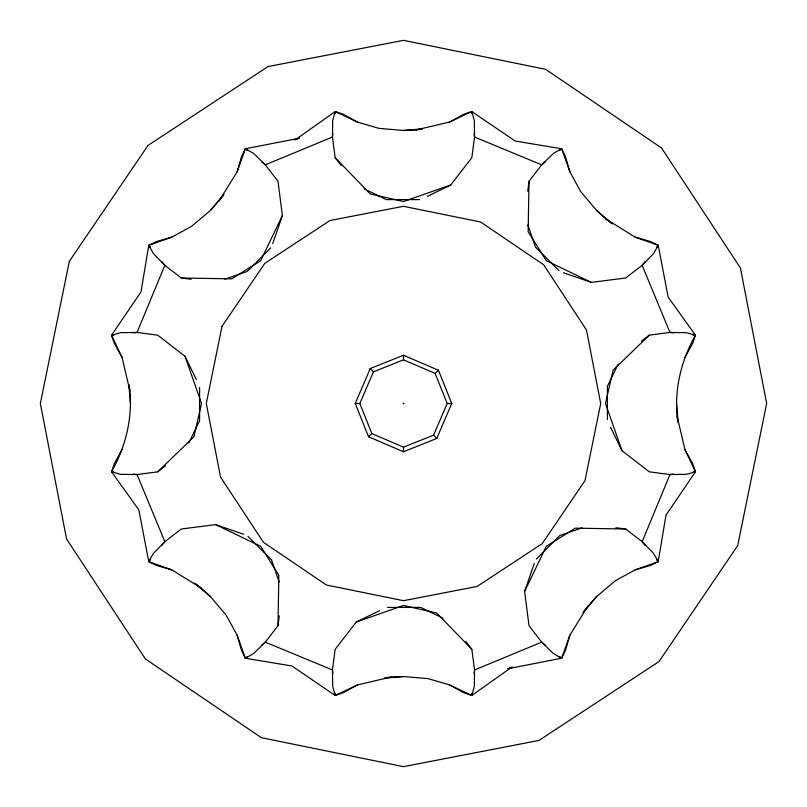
<?xml version="1.0" encoding="UTF-8"?>
<svg xmlns="http://www.w3.org/2000/svg" width="807" height="807" viewBox="0 0 807 807"><rect width="100%" height="100%" fill="white"/><g stroke="black" fill="none" stroke-linecap="round" stroke-linejoin="round"><path stroke-width="1.21" d="M237.127 635.18L241.545 650.482L245.338 658.23L253.459 653.68L265.321 642.16L278.001 625.657L278.839 575.25L260.681 546.319L215.61 524.611L181.343 528.999L164.84 541.679L153.32 553.541L148.77 561.662L156.518 565.455L171.82 569.873L201.195 588.071L210.435 596.565L226.333 615.448L237.127 635.18L245.338 658.23L291.882 665.987L335.218 695.463L343.378 692.668L357.319 684.972L390.961 677.063L403.5 676.538L428.093 678.637L449.681 684.972L471.782 695.463L512.072 666.945M569.873 171.82L565.455 156.518L561.662 148.77L553.541 153.32L541.679 164.84L528.999 181.343L528.161 231.75L546.319 260.681L591.39 282.389L625.657 278.001L642.16 265.321L653.68 253.459L658.23 245.338L650.482 241.545L635.18 237.127L605.805 218.929L596.565 210.435L580.667 191.552L569.873 171.82L561.662 148.77L515.118 141.013L471.782 111.537L463.622 114.332L449.681 122.028L416.039 129.937L403.5 130.462L378.907 128.363L357.319 122.028L335.218 111.537L294.928 140.055M129.15 384.929C133.518 414.889 126.406 445.595 111.537 471.782L138.854 509.893L148.77 561.662L171.82 569.873M677.85 422.071C673.482 392.111 680.594 361.405 695.463 335.218L668.146 297.107L658.23 245.338L635.18 237.127M332.847 133.397L332.454 137.039L335.157 157.678L341.19 165.485M334.955 113.969L335.218 111.537L343.378 114.332L357.319 122.028M449.681 684.972L463.622 692.668L471.782 695.463L472.045 693.031M474.153 673.603L474.546 669.961L471.843 649.322L465.81 641.515M278.001 625.657L279.262 615.862M527.738 191.138L528.999 181.343M223.378 195.415L210.435 210.435L191.552 226.333L171.82 237.127L156.518 241.545L148.77 245.338L141.013 291.882L111.537 335.218L114.332 343.378L122.028 357.319L129.937 390.961M583.622 611.585L596.565 596.565L615.448 580.667L635.18 569.873L650.482 565.455L658.23 561.662L665.987 515.118L695.463 471.782L692.668 463.622L684.972 449.681L677.063 416.039M335.218 111.537L332.696 120.505L332.454 137.039L265.321 164.84L261.518 161.783M471.782 695.463L474.304 686.495L474.546 669.961L541.679 642.16L545.482 645.217M218.929 201.195L237.127 171.82L241.545 156.518L245.338 148.77L299.518 138.189M588.071 605.805L569.873 635.18L565.455 650.482L561.662 658.23L507.482 668.811M165.485 465.81L157.678 471.843L137.039 474.546L120.505 474.304L111.537 471.782L114.332 463.622L122.028 449.681M641.515 341.19L649.322 335.157L669.961 332.454L686.495 332.696L695.463 335.218L692.668 343.378L684.972 357.319M272.716 243.623L282.389 215.61L278.001 181.343L265.321 164.84L253.459 153.32L245.338 148.77L237.127 171.82M569.873 635.18L561.662 658.23L553.541 653.68L541.679 642.16L528.999 625.657L524.611 591.39L534.284 563.377M355.251 403.5L370.252 368.537L403.5 355.251L438.463 370.252L451.749 403.5L436.748 438.463L403.5 451.749L368.537 436.748L355.251 403.5L359.831 403.5L373.409 371.856L403.5 359.831L435.144 373.409L447.169 403.5L433.591 435.144L403.5 447.169L371.856 433.591L359.831 403.5M282.389 215.61L260.681 260.681L231.75 278.839L181.343 278.001L164.84 265.321L153.32 253.459L148.77 245.338L171.82 237.127M524.611 591.39L546.319 546.319L575.25 528.161L625.657 528.999L642.16 541.679L653.68 553.541L658.23 561.662L635.18 569.873M188.788 442.952L199.591 420.729L199.591 387.501M618.212 364.048L607.409 386.271L607.409 419.499M427.397 196.353L450.72 185.005L471.843 157.678L474.546 137.039L474.304 120.505L471.782 111.537L449.681 122.028M379.603 610.647L356.28 621.995L335.157 649.322L332.454 669.961L332.696 686.495L335.218 695.463L357.319 684.972M148.77 561.662L150.304 559.755M161.783 545.482L164.84 541.679L137.039 474.546L133.397 474.153M645.217 261.518L642.16 265.321L669.961 332.454L673.603 332.847M656.696 247.245L658.23 245.338M210.435 210.435L223.953 194.386M583.047 612.614L596.565 596.565M270.627 248.001L247.124 271.505L224.951 279.161M536.373 558.999L559.876 535.495L582.049 527.839M157.678 471.843L193.902 436.799L201.528 403.5L185.005 356.28L157.678 335.157L137.039 332.454L120.505 332.696L111.537 335.218L122.028 357.319M649.322 335.157L613.098 370.201L605.472 403.5L621.995 450.72L649.322 471.843L669.961 474.546L686.495 474.304L695.463 471.782L684.972 449.681M368.537 436.748L371.856 433.591M435.144 373.409L438.463 370.252M545.482 161.783L541.679 164.84L474.546 137.039L474.153 133.397M559.755 150.304L561.662 148.77M245.338 658.23L247.245 656.696M261.518 645.217L265.321 642.16L332.454 669.961L332.847 673.603M450.72 185.005L403.5 201.528L370.201 193.902L335.157 157.678M356.28 621.995L403.5 605.472L436.799 613.098L471.843 649.322M295.745 139.409L298.166 138.723M508.834 668.277L511.255 667.591M416.039 129.937L422.071 129.15M384.929 677.85L390.961 677.063M111.537 335.218L113.969 334.955M133.397 332.847L137.039 332.454L164.84 265.321L161.783 261.518M673.603 474.153L669.961 474.546L642.16 541.679L645.217 545.482M693.031 472.045L695.463 471.782M403.5 130.462L421.95 128.888M385.05 678.112L403.5 676.538M419.499 199.591L386.271 199.591L364.048 188.788M447.169 403.5L451.749 403.5M387.501 607.409L420.729 607.409L442.952 618.212M693.031 334.955L695.463 335.218M111.537 471.782L113.969 472.045M181.343 278.001L191.138 279.262M615.862 527.738L625.657 528.999M563.377 272.716L591.39 282.389M215.61 524.611L243.623 534.284M605.805 218.929L611.585 223.378M195.415 583.622L201.195 588.071M245.338 148.77L247.245 150.304M559.755 656.696L561.662 658.23M596.565 210.435L612.614 223.953M194.386 583.047L210.435 596.565M558.999 270.627L535.495 247.124L527.839 224.951M248.001 536.373L271.505 559.876L279.161 582.049M370.252 368.537L373.409 371.856M433.591 435.144L436.748 438.463M656.696 559.755L658.23 561.662M148.77 245.338L150.304 247.245M610.647 427.397L621.995 450.72M185.005 356.28L196.353 379.603M471.782 111.537L472.045 113.969M334.955 693.031L335.218 695.463M676.538 403.5L678.112 421.95M128.888 385.05L130.462 403.5M403.5 355.251L403.5 359.831M403.5 447.169L403.5 451.749M69.311 261.387L40.35 403.5L66.557 538.965L145.411 658.976L261.387 737.689L403.5 766.65L538.965 740.443L658.976 661.589L737.689 545.613L766.65 403.5L740.443 268.035L661.589 148.024L545.613 69.311L403.5 40.35L268.035 66.557L148.024 145.411L69.311 261.387M222.026 326.331L206.299 403.5L220.533 477.058L263.354 542.223L326.331 584.974L403.5 600.701L477.058 586.467L542.223 543.646L584.974 480.669L600.701 403.5L586.467 329.942L543.646 264.777L480.669 222.026L403.5 206.299L329.942 220.533L264.777 263.354L222.026 326.331M403.278 403.268L403.722 403.732L403.278 403.268"/></g></svg>
